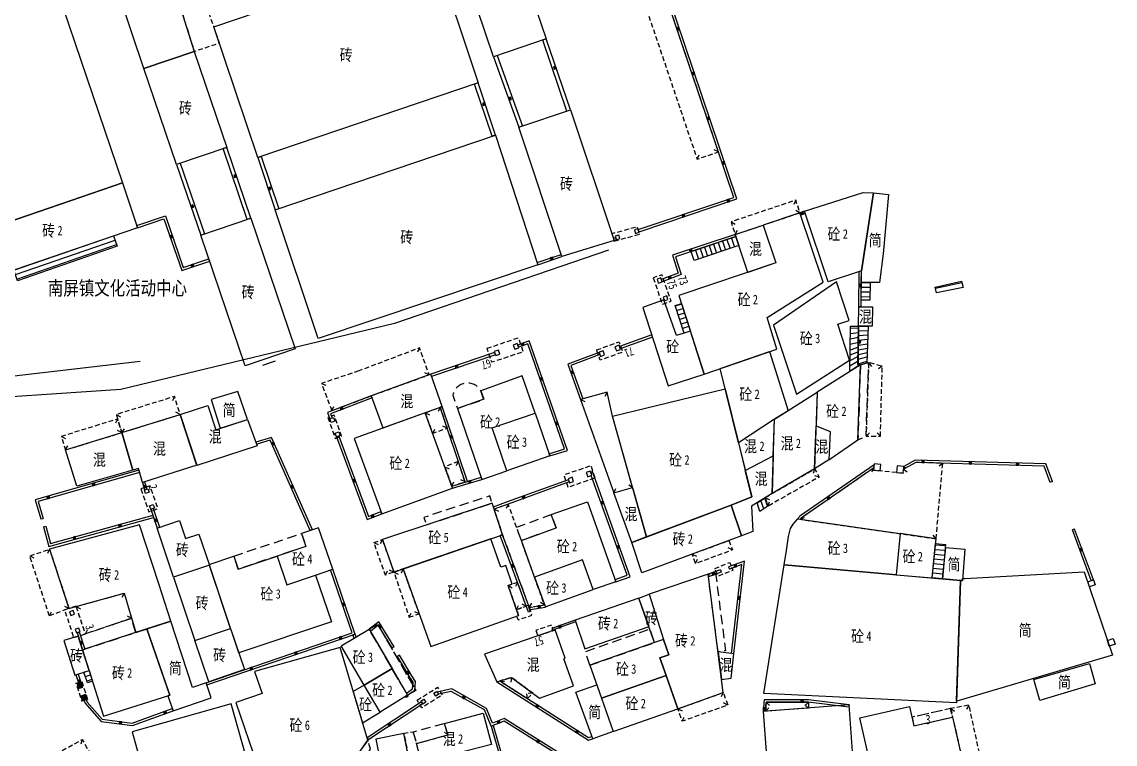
# Model space of a CAD drawing. Extents: x 395778 to 396698, y 996972 to 998012.
# Drawn here: x 396416.3 to 396532, y 997691.5 to 997768.1 of the extents above; entities that cross this region are included whole.
import ezdxf
from ezdxf.enums import TextEntityAlignment as Align

# ---------------------------------------------------------------- set-up
doc = ezdxf.new("R2010")
doc.units = 0
doc.header["$LTSCALE"] = 0.5
for name, pattern in [('X32', [1.5, 1, -0.5]), ('X39', [3, 2.5, -0.5]), ('X5', [3, 2, -1])]:
    doc.linetypes.add(name, pattern=pattern)
doc.layers.get('0').update_dxf_attribs({"linetype": 'CONTINUOUS'})
doc.layers.add('ASSIST', color=7, linetype='CONTINUOUS', plot=False)
doc.layers.add('JMD', color=6, linetype='CONTINUOUS')
doc.layers.add('门牌号', color=2, linetype='CONTINUOUS')
doc.styles.add('宋体', font='')
doc.styles.add('正等线体', font='simhei.ttf')
doc.styles.add('细等线体', font='', dxfattribs={"width": 0.8})
doc.styles.get('宋体').set_extended_font_data('SimSun')
doc.styles.get('细等线体').set_extended_font_data('SimSun')

# ---------------------------------------------------------------- blocks, each defined once
blk = doc.blocks.new('*U0')
at = {"linetype": 'Continuous'}
for points in [[(0, 0), (0.5, 0.5), (-0.5, 0.5)], [(0, 0), (-0.5, 0.5), (-0.5, -0.5)], [(0, 0), (-0.5, -0.5), (0.5, -0.5)], [(0, 0), (0.5, -0.5), (0.5, 0.5)]]:
    blk.add_solid(points, dxfattribs=at)
blk = doc.blocks.new('gc002')
blk.add_lwpolyline([(-0.5, -0.5), (0.5, -0.5), (0.5, 0.5), (-0.5, 0.5), (-0.5, -0.5)])
at = {"linetype": 'Continuous'}
blk.add_blockref('*U0', (0, 0), dxfattribs=at)

msp = doc.modelspace()

# ---------------------------------------------------------------- linework, layer by layer
at = {"layer": 'ASSIST', "linetype": 'Continuous', "flags": 128}
for points in [[(396415.83, 997740.63), (396415.44, 997741.76), (396425.99, 997745.38), (396426.36, 997744.31)], [(396487.15, 997743.73), (396491.89, 997745.31), (396492.21, 997744.36), (396487.47, 997742.78)], [(396505.14, 997738.59), (396505.16, 997740.46), (396506.09, 997740.45), (396506.07, 997738.58)], [(396515.78, 997740.58), (396515.95, 997739.93), (396513.13, 997739.35), (396512.99, 997739.97)], [(396486.12, 997738.23), (396487.06, 997735.31), (396486.4, 997735.09), (396485.45, 997738.02)], [(396504.87, 997735.83), (396504.84, 997731.61), (396503.94, 997731.03), (396504.01, 997735.83)], [(396504.84, 997731.61), (396504.87, 997735.83), (396505.89, 997735.82), (396505.73, 997731.92)], [(396495.27, 997716.75), (396494.41, 997716.19), (396494.12, 997717.11), (396494.97, 997717.63)], [(396514.08, 997712.7), (396513.75, 997709.06), (396512.68, 997709.15), (396513.03, 997712.8)], [(396423.23, 997698.03), (396422.86, 997699.17), (396423.4, 997699.35), (396423.76, 997698.22)]]:
    msp.add_lwpolyline(points, close=True, dxfattribs=at)
for points in [[(396478.38, 997743.89), (396455.72, 997736.11), (396426.77, 997729.12), (396407.85, 997727.83)], [(396414.85, 997730.51), (396428.8, 997732.12)], [(396441.8, 997731.7), (396443.14, 997732.14)]]:
    msp.add_lwpolyline(points, dxfattribs=at)
at = {"layer": 'JMD', "linetype": 'Continuous'}
for p, q in [((396471.81, 997766.27), (396471.43, 997766.14)), ((396466.44, 997756.07), (396466.06, 997755.94)), ((396468.9, 997756.91), (396469.28, 997757.04)), ((396437.98, 997754.77), (396437.6, 997754.64)), ((396441.25, 997753.68), (396441.63, 997753.81)), ((396487.78, 997753.52), (396488, 997753.97)), ((396490.04, 997754.29), (396489.59, 997754.51)), ((396498.22, 997749.17), (396498, 997748.72)), ((396498.67, 997747.84), (396498.22, 997748.07)), ((396498.67, 997747.84), (396498.75, 997747.61)), ((396440.53, 997747.27), (396440.15, 997747.14)), ((396491.37, 997746.87), (396491.82, 997746.65)), ((396428.53, 997746.25), (396428.45, 997746.49)), ((396435.23, 997745.47), (396435.61, 997745.61)), ((396481.63, 997745.82), (396481.55, 997746.06)), ((396491.81, 997745.54), (396492.04, 997745.99)), ((396491.81, 997745.54), (396491.89, 997745.31)), ((396415.44, 997741.76), (396425.99, 997745.38)), ((396415.6, 997741.29), (396426.15, 997744.94)), ((396415.76, 997740.82), (396426.3, 997744.49)), ((396479.23, 997744.97), (396479.15, 997745.21)), ((396489.05, 997744.36), (396489.36, 997743.41)), ((396489.52, 997744.52), (396489.84, 997743.57)), ((396490, 997744.68), (396490.31, 997743.73)), ((396490.47, 997744.83), (396490.79, 997743.88)), ((396490.94, 997744.99), (396491.26, 997744.04)), ((396491.42, 997745.15), (396491.74, 997744.2)), ((396491.89, 997745.31), (396492.21, 997744.36)), ((396473.44, 997743.2), (396473.36, 997743.43)), ((396487.62, 997743.89), (396487.94, 997742.94)), ((396488.1, 997744.05), (396488.41, 997743.1)), ((396488.57, 997744.2), (396488.89, 997743.25)), ((396436.17, 997742.72), (396436.09, 997742.96)), ((396483.97, 997740.78), (396484.06, 997740.54)), ((396505.16, 997740.46), (396506.09, 997740.45)), ((396505.16, 997739.96), (396506.09, 997739.95)), ((396515.82, 997740.41), (396513.02, 997739.82)), ((396515.95, 997739.93), (396513.13, 997739.35)), ((396505.15, 997739.46), (396506.08, 997739.45)), ((396505.15, 997738.96), (396506.08, 997738.95)), ((396486.14, 997738.16), (396485.47, 997737.94)), ((396486.29, 997737.68), (396485.63, 997737.47)), ((396505.14, 997737.88), (396504.89, 997737.89)), ((396486.45, 997737.21), (396485.78, 997736.99)), ((396486.6, 997736.73), (396485.94, 997736.52)), ((396486.76, 997736.26), (396486.09, 997736.04)), ((396486.91, 997735.78), (396486.24, 997735.57)), ((396487.06, 997735.31), (396486.4, 997735.09)), ((396504.86, 997735.11), (396504, 997735.01)), ((396504.87, 997735.61), (396504.01, 997735.57)), ((396504.86, 997735.33), (396505.87, 997735.36)), ((396505.12, 997735.83), (396504.87, 997735.83)), ((396504.87, 997735.83), (396505.89, 997735.82)), ((396504.85, 997734.11), (396503.98, 997733.87)), ((396504.86, 997734.61), (396503.99, 997734.44)), ((396504.85, 997733.83), (396505.81, 997733.97)), ((396504.86, 997734.83), (396505.85, 997734.9)), ((396504.86, 997734.33), (396505.83, 997734.44)), ((396458.38, 997733.52), (396458.18, 997733.07)), ((396466.34, 997733.04), (396466.42, 997732.8)), ((396468.78, 997733.83), (396468.87, 997733.59)), ((396477.39, 997733.05), (396477.48, 997732.81)), ((396479.55, 997733.66), (396479.64, 997733.43)), ((396504.85, 997733.11), (396503.96, 997732.74)), ((396504.85, 997733.61), (396503.97, 997733.3)), ((396504.85, 997733.33), (396505.79, 997733.51)), ((396504.85, 997732.83), (396505.77, 997733.05)), ((396504.84, 997732.61), (396503.95, 997732.17)), ((396504.84, 997732.11), (396503.95, 997731.6)), ((396505.06, 997731.74), (396504.81, 997731.75)), ((396504.84, 997732.33), (396505.75, 997732.59)), ((396504.84, 997731.83), (396505.73, 997732.13)), ((396505.94, 997731.97), (396506.24, 997731.57)), ((396459.41, 997730.68), (396458.96, 997730.89)), ((396504.84, 997731.61), (396503.94, 997731.03)), ((396507.38, 997731.58), (396506.98, 997731.29)), ((396448, 997729.77), (396448.46, 997729.56)), ((396432.45, 997728.38), (396432.22, 997727.93)), ((396453.27, 997728.45), (396453.36, 997728.22)), ((396475.43, 997728.06), (396475.67, 997728.14)), ((396478.24, 997728.83), (396477.99, 997728.39)), ((396449.11, 997726.87), (396449.31, 997727.33)), ((396460.57, 997727.23), (396460.35, 997726.78)), ((396460.8, 997727.32), (396460.57, 997727.24)), ((396475.43, 997728.06), (396475.88, 997727.85)), ((396426.42, 997725.99), (396426.18, 997725.54)), ((396426.27, 997726.46), (396426.71, 997726.23)), ((396433.04, 997726.47), (396432.6, 997726.7)), ((396459, 997726.66), (396459.45, 997726.45)), ((396426.86, 997724.55), (396426.42, 997724.79)), ((396426.86, 997724.55), (396427.16, 997724.96)), ((396459.8, 997724.46), (396460.01, 997724.91)), ((396461.31, 997725.01), (396460.86, 997725.23)), ((396420.47, 997724.15), (396420.91, 997723.91)), ((396449.61, 997724.11), (396449.84, 997724.19)), ((396505.67, 997724.18), (396506.04, 997724.53)), ((396507.18, 997724.17), (396506.84, 997724.53)), ((396420.91, 997722.71), (396421.14, 997723.16)), ((396462.49, 997721.48), (396462.27, 997721.03)), ((396472.2, 997722.08), (396472.12, 997722.32)), ((396513.78, 997721.31), (396513.41, 997720.98)), ((396428.67, 997720.57), (396428.74, 997720.32)), ((396461.07, 997720.94), (396461.52, 997720.73)), ((396476.51, 997720.37), (396476.59, 997720.14)), ((396500.21, 997720.71), (396500.08, 997720.22)), ((396506.48, 997720.81), (396506.23, 997720.38)), ((396509.62, 997720.68), (396510.03, 997720.39)), ((396509.65, 997720.96), (396509.77, 997720.74)), ((396429.04, 997719.26), (396429.28, 997719.33)), ((396461.81, 997718.89), (396462.03, 997719.34)), ((396461.89, 997718.66), (396461.82, 997718.9)), ((396463.21, 997719.32), (396462.76, 997719.55)), ((396474.15, 997719.56), (396474.24, 997719.33)), ((396480.95, 997718.72), (396480.56, 997718.98)), ((396500.71, 997719.84), (396500.23, 997719.97)), ((396525.41, 997719.37), (396525.17, 997719.28)), ((396478.95, 997718.18), (396479.18, 997718.62)), ((396466.2, 997716.67), (396466.28, 997716.44)), ((396467.77, 997716.98), (396467.56, 997716.52)), ((396494.41, 997716.19), (396494.12, 997717.11)), ((396494.83, 997716.47), (396494.54, 997717.37)), ((396495.25, 997716.74), (396494.96, 997717.63)), ((396494.96, 997717.63), (396495.43, 997717.45)), ((396495.25, 997716.74), (396495.43, 997717.21)), ((396418.3, 997715.4), (396418.54, 997715.47)), ((396429.94, 997716.43), (396430.17, 997716.51)), ((396430.23, 997715.55), (396430.17, 997715.79)), ((396454.39, 997715.94), (396454.3, 997716.18)), ((396466.28, 997716.44), (396466.73, 997716.22)), ((396498.69, 997715.37), (396499.16, 997715.55)), ((396418.57, 997714.57), (396418.81, 997714.64)), ((396430.6, 997714.44), (396430.84, 997714.52)), ((396447.02, 997714.28), (396446.8, 997714.18)), ((396527.75, 997714.33), (396527.52, 997714.24)), ((396454.45, 997713.22), (396454.23, 997712.77)), ((396467.17, 997713.73), (396466.94, 997713.64)), ((396469.17, 997713.12), (396468.99, 997713.59)), ((396513.08, 997713.31), (396512.76, 997713.7)), ((396419.22, 997712.19), (396418.99, 997711.74)), ((396453.55, 997712.91), (396454.01, 997712.69)), ((396491.52, 997712.12), (396491.06, 997712.33)), ((396514.02, 997712.05), (396512.97, 997712.14)), ((396514.07, 997712.54), (396513.01, 997712.64)), ((396417.11, 997711.5), (396417.56, 997711.27)), ((396487.25, 997711.68), (396487.7, 997711.47)), ((396487.62, 997710.68), (396487.83, 997711.13)), ((396513.93, 997711.05), (396512.87, 997711.14)), ((396513.98, 997711.55), (396512.92, 997711.64)), ((396454.77, 997709.46), (396454.99, 997709.91)), ((396455.67, 997709.78), (396455.21, 997709.99)), ((396455.67, 997709.78), (396456.11, 997709.56)), ((396456.66, 997710.12), (396456.45, 997709.67)), ((396490.24, 997710.01), (396490.32, 997709.77)), ((396491.11, 997710.32), (396491.2, 997710.08)), ((396513.8, 997709.56), (396512.73, 997709.65)), ((396513.84, 997710.05), (396512.78, 997710.15)), ((396513.89, 997710.55), (396512.82, 997710.65)), ((396468.76, 997708.69), (396468.55, 997708.24)), ((396479.18, 997708.74), (396479.1, 997708.98)), ((396488.94, 997709.55), (396489.02, 997709.31)), ((396513.75, 997709.06), (396512.68, 997709.15)), ((396529.74, 997708.96), (396529.5, 997708.87)), ((396427.12, 997707.53), (396426.88, 997707.09)), ((396467.76, 997708.34), (396468.21, 997708.12)), ((396468.66, 997705.8), (396468.87, 997706.25)), ((396469.69, 997706.17), (396469.24, 997706.38)), ((396470, 997706.04), (396470.26, 997706.47)), ((396471.62, 997706.29), (396471.19, 997706.55)), ((396419.2, 997705.13), (396419.42, 997705.58)), ((396421.27, 997705.93), (396420.82, 997706.14)), ((396422.04, 997706.14), (396422.48, 997705.9)), ((396427.9, 997704.88), (396427.45, 997705.11)), ((396457.29, 997704.99), (396457.51, 997705.44)), ((396458.35, 997705.37), (396457.9, 997705.58)), ((396470.16, 997705.61), (396469.93, 997705.53)), ((396470.09, 997705.8), (396470.05, 997706.05)), ((396474.85, 997704.68), (396474.91, 997704.49)), ((396422.13, 997703.36), (396422.36, 997703.44)), ((396423.01, 997703.22), (396423.23, 997703.67)), ((396451.57, 997703.2), (396451.34, 997703.12)), ((396453.07, 997703.72), (396453.22, 997703.52)), ((396472.48, 997703.56), (396472.67, 997703.63)), ((396422.71, 997701.55), (396422.95, 997701.62)), ((396455.71, 997701.87), (396455.49, 997701.74)), ((396456.26, 997700.97), (396456.04, 997700.84)), ((396491.67, 997701.12), (396491.43, 997701.15)), ((396422.86, 997699.17), (396423.4, 997699.35)), ((396421.99, 997698.89), (396422.23, 997698.97)), ((396423.02, 997698.7), (396423.55, 997698.88)), ((396423.17, 997698.22), (396423.7, 997698.42)), ((396435.87, 997697.82), (396435.79, 997698.06)), ((396466.89, 997698.24), (396467.38, 997698.17)), ((396468.12, 997698.61), (396468.04, 997698.11)), ((396422.38, 997697.71), (396422.62, 997697.79)), ((396470.39, 997696.94), (396469.89, 997696.9)), ((396490.55, 997697.01), (396490.34, 997696.56)), ((396422.86, 997696.23), (396423.1, 997696.3)), ((396457.13, 997696.73), (396456.92, 997696.6)), ((396457.2, 997696.62), (396456.99, 997696.49)), ((396458.59, 997696.02), (396458.73, 997695.81)), ((396469.82, 997696.37), (396469.76, 997696.87)), ((396491.02, 997695.69), (396490.57, 997695.91)), ((396495.09, 997695.99), (396495.43, 997695.63)), ((396499.56, 997695.99), (396499.2, 997695.64)), ((396432.29, 997695.07), (396432.21, 997695.31)), ((396485.73, 997695.29), (396486.18, 997695.08)), ((396495.01, 997695.04), (396495.36, 997695.39)), ((396499.56, 997695.37), (396499.19, 997695.71)), ((396503.86, 997695.7), (396503.83, 997695.45)), ((396514.63, 997695.32), (396515.04, 997695.05)), ((396516.56, 997695.69), (396516.29, 997695.27)), ((396465.96, 997693.46), (396466.2, 997693.53)), ((396486.2, 997693.97), (396486.41, 997694.42)), ((396422.68, 997692.04), (396422.54, 997691.56)), ((396452.83, 997692.23), (396452.97, 997692.02))]:
    msp.add_line(p, q, dxfattribs=at)
at = {"layer": 'JMD', "linetype": 'Continuous', "flags": 128}
for points in [[(396481.55, 997746.06), (396491.67, 997749.46), (396472.54, 997806.17)], [(396474, 997758.61), (396471.43, 997766.14)], [(396466.06, 997755.94), (396464.21, 997761.48)], [(396440.15, 997747.14), (396437.6, 997754.64)], [(396441.63, 997753.81), (396443.48, 997748.27)], [(396433.04, 997753.09), (396435.61, 997745.6)], [(396428.45, 997746.49), (396431.49, 997747.53), (396433.37, 997742.03), (396436.09, 997742.96)], [(396491.89, 997745.31), (396485.49, 997743.18), (396486.1, 997741.3), (396484.06, 997740.54)], [(396470.83, 997742.58), (396473.37, 997743.43)], [(396504.89, 997737.89), (396504.92, 997741.61)], [(396504.81, 997731.75), (396504.87, 997735.83)], [(396472.12, 997722.32), (396473.72, 997722.82), (396469.85, 997733.95), (396468.87, 997733.59)], [(396483.06, 997734.67), (396479.64, 997733.43)], [(396466.42, 997732.8), (396459.65, 997730.5)], [(396477.48, 997732.81), (396474.41, 997731.66), (396475.67, 997728.14)], [(396453.36, 997728.22), (396448.96, 997726.55), (396449.13, 997726.12)], [(396463.21, 997719.32), (396460.57, 997727.24)], [(396446.8, 997714.17), (396442.58, 997723.75), (396441.15, 997723.31)], [(396449.84, 997724.19), (396452.99, 997715.67), (396454.3, 997716.18)], [(396525.17, 997719.28), (396524.52, 997721), (396510.92, 997721.39), (396509.77, 997720.74)], [(396428.74, 997720.32), (396418, 997717.26), (396418.54, 997715.47)], [(396429.28, 997719.33), (396429.52, 997718.58)], [(396461.81, 997718.89), (396463.45, 997719.39), (396464.9, 997719.83)], [(396474.24, 997719.33), (396467.77, 997716.98), (396466.28, 997716.44)], [(396479.1, 997708.98), (396480.38, 997709.44), (396476.57, 997720.02)], [(396418.81, 997714.64), (396419.31, 997712.81), (396430.17, 997715.79)], [(396430.17, 997716.51), (396430.84, 997714.52)], [(396469.93, 997705.53), (396466.94, 997713.65)], [(396435.79, 997698.06), (396451.25, 997703.35), (396448.97, 997710)], [(396490.32, 997709.77), (396488.97, 997709.29)], [(396492.51, 997710.57), (396491.2, 997710.08)], [(396491.43, 997701.15), (396492.51, 997710.57)], [(396470, 997706.04), (396471.62, 997706.29)], [(396455.49, 997701.74), (396454.02, 997704.14), (396453.2, 997703.5)], [(396422.36, 997703.44), (396422.95, 997701.62)], [(396451.46, 997702.77), (396451.34, 997703.12)], [(396422.23, 997698.97), (396422.62, 997697.79)], [(396466.89, 997698.24), (396476.29, 997692.24), (396476.63, 997692.35)], [(396483, 997686.97), (396477, 997685.79), (396476.59, 997688.2), (396467.33, 997693.97), (396465.96, 997693.46), (396465.27, 997695.17), (396461.75, 997697.13), (396460.39, 997696.84)], [(396423.1, 997696.3), (396423.2, 997696), (396424.79, 997694.19), (396427.95, 997693.78), (396432.21, 997695.31)], [(396458.73, 997695.81), (396452.91, 997691.98)], [(396456.99, 997696.49), (396456.92, 997696.6)], [(396503.83, 997695.45), (396499.54, 997695.99), (396495.09, 997695.99), (396495.01, 997695.04)], [(396466.2, 997693.53), (396473.59, 997667.85)]]:
    msp.add_lwpolyline(points, dxfattribs=at)
at = {"layer": 'JMD', "color": 7, "linetype": 'Continuous', "flags": 128}
for points in [[(396481.63, 997745.82), (396491.99, 997749.31), (396472.77, 997806.25)], [(396474.38, 997758.73), (396471.81, 997766.27)], [(396466.44, 997756.07), (396464.59, 997761.6)], [(396440.53, 997747.27), (396437.98, 997754.77)], [(396441.25, 997753.68), (396443.1, 997748.15)], [(396432.66, 997752.96), (396435.23, 997745.47)], [(396428.53, 997746.25), (396431.33, 997747.21), (396433.21, 997741.72), (396436.17, 997742.72)], [(396491.81, 997745.54), (396485.18, 997743.34), (396485.78, 997741.45), (396483.97, 997740.78)], [(396470.9, 997742.34), (396473.44, 997743.2)], [(396505.14, 997737.88), (396505.17, 997741.69)], [(396472.2, 997722.08), (396474.04, 997722.66), (396470, 997734.27), (396468.78, 997733.83)], [(396482.98, 997734.91), (396479.55, 997733.66)], [(396466.34, 997733.04), (396459.57, 997730.73)], [(396477.39, 997733.05), (396474.1, 997731.81), (396475.43, 997728.06)], [(396453.27, 997728.45), (396448.64, 997726.69), (396448.9, 997726.01)], [(396463.45, 997719.39), (396460.8, 997727.32)], [(396447.04, 997714.25), (396442.72, 997724.05), (396441.06, 997723.54)], [(396449.61, 997724.11), (396452.84, 997715.35), (396454.39, 997715.94)], [(396525.41, 997719.37), (396524.69, 997721.24), (396510.85, 997721.64), (396509.65, 997720.96)], [(396428.67, 997720.57), (396417.69, 997717.43), (396418.3, 997715.4)], [(396479.18, 997708.74), (396480.7, 997709.28), (396476.69, 997720.44), (396476.51, 997720.37)], [(396429.04, 997719.26), (396429.28, 997718.5)], [(396461.89, 997718.66), (396463.53, 997719.15), (396464.98, 997719.59)], [(396474.15, 997719.56), (396467.68, 997717.21), (396466.2, 997716.67)], [(396418.57, 997714.57), (396419.13, 997712.5), (396430.23, 997715.55)], [(396429.94, 997716.43), (396430.6, 997714.44)], [(396470.16, 997705.61), (396467.17, 997713.73)], [(396492.81, 997710.94), (396491.11, 997710.32)], [(396491.67, 997701.12), (396492.81, 997710.94)], [(396435.87, 997697.82), (396451.57, 997703.2), (396451.51, 997703.38), (396449.21, 997710.08)], [(396490.24, 997710.01), (396488.94, 997709.55)], [(396470.09, 997705.8), (396471.71, 997706.05)], [(396455.71, 997701.87), (396454.09, 997704.51), (396453.07, 997703.72)], [(396422.13, 997703.36), (396422.71, 997701.55)], [(396451.68, 997702.9), (396451.57, 997703.2)], [(396421.99, 997698.89), (396422.38, 997697.71)], [(396466.57, 997698.15), (396476.26, 997691.96), (396476.72, 997692.12)], [(396482.95, 997687.21), (396477.2, 997686.08), (396476.82, 997688.35), (396467.36, 997694.25), (396466.1, 997693.78), (396465.47, 997695.34), (396461.79, 997697.4), (396460.24, 997697.07)], [(396422.86, 997696.23), (396422.98, 997695.88), (396424.67, 997693.96), (396427.98, 997693.52), (396432.29, 997695.07)], [(396458.59, 997696.02), (396452.83, 997692.23)], [(396457.2, 997696.62), (396457.13, 997696.73)], [(396503.86, 997695.7), (396499.56, 997696.24), (396494.86, 997696.24), (396494.76, 997695.02)], [(396465.96, 997693.46), (396473.35, 997667.78)]]:
    msp.add_lwpolyline(points, dxfattribs=at)
at = {"layer": 'JMD', "linetype": 'Continuous', "flags": 128}
for points in [[(396411.3, 997745.66), (396400.6, 997777.26), (396416.25, 997782.56), (396426.92, 997751), (396426.03, 997750.7)], [(396429.69, 997780.32), (396434.53, 997764.94), (396429.21, 997763.14), (396424.07, 997778.38)], [(396466.23, 997764.36), (396462.79, 997774.54), (396468.34, 997776.43), (396471.81, 997766.27)], [(396464.59, 997761.6), (396441.25, 997753.68), (396436.62, 997767.55), (396459.96, 997775.47)], [(396429.21, 997763.14), (396434.53, 997764.94), (396437.98, 997754.77), (396432.66, 997752.96)], [(396470.9, 997742.34), (396447.65, 997734.52), (396443.1, 997748.15), (396466.44, 997756.07)], [(396426.92, 997751), (396428.53, 997746.25), (396412.93, 997740.91), (396411.3, 997745.66)], [(396506.45, 997749.95), (396508.03, 997749.79), (396507.46, 997743.48), (396507.1, 997740.44), (396505.16, 997740.46), (396505.17, 997741.69), (396505.5, 997743.78), (396505.95, 997746.74), (396506.45, 997749.95)], [(396435.23, 997745.47), (396440.53, 997747.27), (396445.22, 997733.43), (396439.93, 997731.63)], [(396481.26, 997745.66), (396481.64, 997745.79), (396481.51, 997746.17), (396481.13, 997746.04)], [(396493.16, 997741.53), (396491.81, 997745.54), (396494.76, 997746.53), (396496.11, 997742.52)], [(396479.23, 997744.97), (396479.61, 997745.1), (396479.48, 997745.48), (396479.1, 997745.35)], [(396466.46, 997732.71), (396466.89, 997732.86), (396466.73, 997733.3), (396466.3, 997733.14)], [(396505.06, 997731.74), (396500.49, 997728.84), (396500.37, 997725.28), (396501.85, 997724.68), (396501.74, 997721.68), (396504.81, 997723.77)], [(396460.8, 997727.32), (396459.57, 997730.73), (396453.27, 997728.45), (396454.51, 997725.04)], [(396437.29, 997725.02), (396440.16, 997725.95), (396439.16, 997728.9), (396436.31, 997728.05)], [(396475.43, 997728.06), (396478.95, 997718.18), (396480.95, 997718.72), (396478.81, 997726.29), (396478.24, 997728.83), (396475.43, 997728.06)], [(396491.4, 997716.86), (396482.42, 997713.5), (396478.81, 997726.29), (396490.75, 997729.2), (396493.56, 997717.75), (396491.4, 997716.86)], [(396500.49, 997728.84), (396500.21, 997720.71), (396495.71, 997718.09), (396495.98, 997725.96)], [(396433.04, 997726.47), (396435.98, 997727.42), (396436.81, 997724.86), (396440.16, 997725.95), (396441.21, 997723.14), (396434.79, 997721.06)], [(396434.79, 997721.09), (396429.04, 997719.26), (396428.62, 997720.74), (396428.04, 997720.58), (396426.86, 997724.55), (396433.04, 997726.47)], [(396449.03, 997725.62), (396448.89, 997726.01), (396449.27, 997726.15), (396449.42, 997725.76)], [(396459, 997726.66), (396451.48, 997723.94), (396454.39, 997715.94), (396461.89, 997718.66)], [(396492.88, 997720.55), (396495.84, 997722.08), (396495.98, 997725.96), (396492.16, 997723.47)], [(396500.37, 997725.28), (396501.85, 997724.68), (396501.74, 997721.68), (396500.21, 997720.71)], [(396420.91, 997722.71), (396426.86, 997724.55), (396428.04, 997720.58), (396422.09, 997718.89)], [(396492.88, 997720.55), (396495.84, 997722.08), (396495.71, 997718.09), (396493.53, 997716.75), (396493.68, 997714.07), (396492.46, 997713.61), (396491.4, 997716.86), (396493.56, 997717.75)], [(396507.22, 997721.19), (396506.52, 997721.25), (396506.46, 997720.56), (396507.16, 997720.49)], [(396509.65, 997720.96), (396508.95, 997721.03), (396508.89, 997720.33), (396509.59, 997720.26)], [(396429.37, 997718.11), (396429.25, 997718.49), (396429.63, 997718.61), (396429.75, 997718.23)], [(396478.95, 997718.18), (396480.95, 997718.72), (396482.42, 997713.5), (396480.85, 997712.91)], [(396429.94, 997716.43), (396429.81, 997716.81), (396430.19, 997716.94), (396430.31, 997716.56)], [(396454.45, 997713.22), (396455.67, 997709.78), (396467.17, 997713.73), (396466.06, 997717.07)], [(396469.17, 997713.12), (396472.85, 997714.45), (396472.34, 997715.86), (396476.16, 997717.23), (396479.18, 997708.74), (396476.76, 997707.94), (396475.64, 997711.07), (396470.56, 997709.25)], [(396480.85, 997712.91), (396491.4, 997716.86), (396492.46, 997713.61), (396481.91, 997709.71)], [(396428.72, 997714.79), (396419.22, 997712.19), (396421.27, 997705.93), (396427.12, 997707.53), (396428.34, 997703.38), (396432.05, 997704.59), (396430.77, 997708.53)], [(396430.6, 997714.44), (396432.97, 997715.23), (396433.61, 997713.34), (396435.03, 997713.81), (396436.14, 997710.5), (396432.35, 997709.23)], [(396446.36, 997712.5), (396443.33, 997711.48), (396444.35, 997708.44), (396447.37, 997709.45), (396449.21, 997710.08), (396447.7, 997714.47), (396445.9, 997713.87)], [(396509.27, 997713.85), (396508.87, 997709.5), (396497.01, 997710.56), (396497.25, 997712.05), (396497.45, 997713.53), (396497.67, 997714.38), (396497.94, 997714.86), (396498.43, 997715.4)], [(396456.66, 997710.12), (396459.59, 997701.9), (396468.88, 997705.19), (396467.76, 997708.34), (396468.21, 997708.5), (396467.51, 997710.48), (396467.01, 997710.3), (396465.94, 997713.29), (396465.94, 997713.31)], [(396508.87, 997709.5), (396512.68, 997709.15), (396513.08, 997713.31), (396509.27, 997713.85)], [(396439.25, 997701.23), (396436.11, 997710.59), (396438.73, 997711.47), (396439.19, 997710.09), (396443.33, 997711.48), (396444.35, 997708.44), (396447.37, 997709.45), (396449.07, 997704.52), (396439.25, 997701.23)], [(396471.69, 997706.11), (396476.76, 997707.94), (396475.64, 997711.07), (396470.56, 997709.25), (396471.71, 997706.05)], [(396432.35, 997709.23), (396434.59, 997702.54), (396438.38, 997703.81), (396436.14, 997710.5), (396432.35, 997709.23)], [(396497.01, 997710.56), (396515.66, 997708.89), (396515.23, 997695.93), (396494.84, 997696.9)], [(396528.77, 997709.81), (396531.75, 997700.97), (396515.54, 997696.19), (396515.24, 997696.12), (396515.66, 997708.89), (396515.87, 997708.9), (396515.88, 997709.08), (396516.13, 997709.08)], [(396421.47, 997705.19), (396421.85, 997705.31), (396421.72, 997705.69), (396421.34, 997705.57)], [(396422.06, 997703.34), (396422.44, 997703.46), (396422.32, 997703.84), (396421.93, 997703.72)], [(396431.82, 997697.14), (396431.95, 997696.75), (396431.74, 997696.68), (396432.29, 997695.07), (396436.33, 997696.47), (396435.79, 997698.05), (396434.35, 997697.55), (396432.05, 997704.59), (396429.52, 997703.76)], [(396422.71, 997701.55), (396424.93, 997694.51), (396431.95, 997696.75), (396429.52, 997703.76)], [(396434.59, 997702.54), (396438.38, 997703.81), (396439.84, 997699.45), (396436.06, 997698.15)], [(396452.52, 997697.81), (396450.08, 997701.96), (396453.07, 997703.72), (396455.49, 997699.56)], [(396449.78, 997687.24), (396449.67, 997687.64), (396449.95, 997687.74), (396452.9, 997691.98), (396450, 997701.78), (396440.92, 997699.25), (396441.72, 997696.92), (396438.94, 997695.96), (396442.62, 997685.22)], [(396476.41, 997699.91), (396477.64, 997696.43), (396484.49, 997698.83), (396483.84, 997700.68), (396484.79, 997701.01), (396484.22, 997702.64), (396483.27, 997702.31)], [(396490.37, 997698.4), (396491.38, 997698.53), (396491.67, 997701.12), (396491.43, 997701.15), (396489.99, 997701.34)], [(396452.52, 997697.81), (396455.49, 997699.56), (396457.13, 997696.73), (396454.21, 997694.95)], [(396524.08, 997696.16), (396523.44, 997698.39), (396529.31, 997700.08), (396529.93, 997697.93)], [(396477.64, 997696.43), (396478.89, 997692.9), (396485.73, 997695.29), (396484.49, 997698.83)], [(396451.37, 997697.13), (396452.36, 997693.82), (396454.21, 997694.95), (396452.52, 997697.81)], [(396459.9, 997696.94), (396460.2, 997697.13), (396460.4, 997696.83), (396460.1, 997696.64)], [(396474.95, 997697.04), (396477.15, 997697.82), (396478.89, 997692.9), (396476.72, 997692.12)], [(396441.48, 997685.06), (396438.44, 997695.81), (396427.95, 997692.84), (396429.24, 997688.28), (396430.42, 997688.62), (396432.19, 997682.38)], [(396495.09, 997695.99), (396499.56, 997695.99), (396499.56, 997695.37), (396495.01, 997695.04)], [(396458.08, 997691.61), (396461.38, 997692.55), (396461.04, 997693.73), (396465.13, 997694.82), (396465.99, 997691.52), (396458.61, 997689.59)], [(396494.76, 997695.02), (396495.83, 997680.72), (396504.89, 997681.37), (396503.86, 997695.7), (396494.76, 997695.02)], [(396505, 997694.34), (396510.27, 997695.54), (396510.73, 997693.49), (396514.83, 997694.42), (396516.9, 997685.27), (396507.54, 997683.15)], [(396454.39, 997688.87), (396457.36, 997689.45), (396456.73, 997692.66), (396453.76, 997692.08)]]:
    msp.add_lwpolyline(points, close=True, dxfattribs=at)
at = {"layer": 'JMD', "linetype": 'X32', "flags": 128}
for points in [[(396431.78, 997781), (396429.7, 997780.29), (396434.53, 997764.94), (396437.2, 997765.83), (396436.62, 997767.55), (396433.03, 997777.33)], [(396482.33, 997777.14), (396480.07, 997776.37), (396487.78, 997753.52), (396490.04, 997754.29)], [(396491.81, 997745.54), (396498.67, 997747.84), (396498.22, 997749.17), (396491.37, 997746.87)], [(396451.95, 997731.08), (396448, 997729.77), (396449.11, 997726.87), (396453.27, 997728.45), (396459.41, 997730.68), (396458.38, 997733.52)], [(396426.86, 997724.55), (396433.04, 997726.47), (396432.45, 997728.38), (396426.27, 997726.46), (396426.86, 997724.55)], [(396459, 997726.66), (396460.57, 997727.23), (396461.31, 997725.01), (396459.8, 997724.46)], [(396420.91, 997722.71), (396426.86, 997724.55), (396426.42, 997725.99), (396420.47, 997724.15)], [(396448.67, 997726.15), (396449.46, 997723.94), (396450.14, 997724.18), (396449.35, 997726.39)], [(396461.81, 997718.89), (396463.21, 997719.32), (396462.49, 997721.48), (396461.07, 997720.94)], [(396513.08, 997713.31), (396513.78, 997721.31), (396510.92, 997721.39), (396509.77, 997720.74), (396509.62, 997720.68), (396509.59, 997720.26), (396508.89, 997720.33), (396507.16, 997720.49), (396506.46, 997720.56), (396506.48, 997720.81), (396498.81, 997715.5), (396498.76, 997715.45), (396498.69, 997715.37)], [(396494.96, 997717.63), (396495.71, 997718.09), (396500.21, 997720.71), (396500.71, 997719.84), (396495.25, 997716.74)], [(396428.88, 997718.59), (396429.73, 997716.17), (396430.7, 997716.51), (396429.85, 997718.93)], [(396469.17, 997713.12), (396467.77, 997716.98), (396466.28, 997716.44), (396467.17, 997713.73), (396470, 997706.04), (396471.62, 997706.29), (396469.17, 997713.12)], [(396454.45, 997713.22), (396455.67, 997709.78), (396454.77, 997709.46), (396453.55, 997712.91)], [(396491.15, 997713.12), (396491.52, 997712.12), (396487.62, 997710.68), (396487.25, 997711.68), (396491.15, 997713.12)], [(396419.2, 997705.13), (396417.11, 997711.5), (396419.22, 997712.19), (396421.27, 997705.93)], [(396422.04, 997706.14), (396427.12, 997707.53), (396427.9, 997704.88), (396423.01, 997703.22)], [(396422.03, 997706.18), (396420.8, 997705.77), (396421.76, 997702.85), (396423.01, 997703.22)], [(396422.62, 997698.19), (396423.24, 997696.29), (396422.65, 997696.1), (396422.04, 997698)], [(396469.82, 997696.37), (396470.39, 997696.94), (396468.12, 997698.61), (396466.89, 997698.24)], [(396485.73, 997695.29), (396490.55, 997697.01), (396491.02, 997695.69), (396486.2, 997693.97)], [(396514.63, 997695.32), (396516.9, 997685.27), (396518.76, 997685.68), (396516.56, 997695.69)]]:
    msp.add_lwpolyline(points, close=True, dxfattribs=at)
at = {"layer": 'JMD', "color": 7, "linetype": 'Continuous', "flags": 128}
for points, elevation in [([(396466.23, 997764.36), (396468.9, 997756.91)], 4.09), ([(396499.16, 997748.01), (396498.67, 997747.84)], 3.99), ([(396479, 997744.9), (396479.23, 997744.97)], 4.09), ([(396529.74, 997708.96), (396527.75, 997714.33)], -992.23), ([(396474.85, 997704.68), (396472.39, 997703.81), (396472.48, 997703.56)], 4.36), ([(396457.13, 997696.73), (396457.88, 997697.28), (396457.92, 997697.7), (396457.97, 997698.19), (396457.58, 997698.78), (396456.26, 997700.97)], 4.45)]:
    msp.add_lwpolyline(points, dxfattribs=dict(at, elevation=elevation))
at = {"layer": 'JMD', "linetype": 'Continuous', "flags": 128}
for points, elevation in [([(396466.61, 997764.49), (396469.28, 997757.03)], 4.09), ([(396499.24, 997747.77), (396498.75, 997747.61)], 3.99), ([(396478.92, 997745.13), (396479.15, 997745.21)], 4.09), ([(396529.5, 997708.87), (396527.52, 997714.24)], -992.23), ([(396474.91, 997704.49), (396472.65, 997703.69), (396472.67, 997703.63)], 4.36), ([(396457.01, 997696.95), (396457.64, 997697.41), (396457.67, 997697.73), (396457.71, 997698.13), (396457.37, 997698.65), (396456.04, 997700.84)], 4.45)]:
    msp.add_lwpolyline(points, dxfattribs=dict(at, elevation=elevation))
for points, elevation in [([(396468.9, 997756.91), (396474.38, 997758.73), (396479, 997744.9), (396473.44, 997743.2)], 4.09), ([(396499.16, 997748.01), (396505.35, 997749.98), (396506.45, 997749.95), (396505.17, 997741.69), (396501.67, 997740.52)], 3.89), ([(396498.67, 997747.84), (396494.76, 997746.53), (396496.11, 997742.52), (396485.84, 997739.07), (396488.54, 997730.76), (396496.21, 997733.4), (396495.21, 997736.75), (396501.14, 997740.48), (396498.67, 997747.84)], 3.99), ([(396483.53, 997740.79), (396483.67, 997740.4), (396484.06, 997740.54), (396483.92, 997740.93)], -993.67), ([(396495.86, 997735.95), (396498.31, 997728.61), (396503.92, 997732.22), (396502.67, 997736.05), (396503.86, 997736.44), (396502.52, 997740.54)], -989.19), ([(396484.72, 997729.52), (396488.54, 997730.76), (396487.06, 997735.31), (396485.61, 997734.83), (396484.27, 997738.6), (396482.04, 997737.81)], -993.4), ([(396484.17, 997738.9), (396484.31, 997738.52), (396484.69, 997738.66), (396484.56, 997739.04)], -993.4), ([(396506.34, 997737.87), (396506.31, 997735.82), (396504.87, 997735.83), (396504.89, 997737.89)], 4.68), ([(396468.46, 997733.38), (396468.89, 997733.54), (396468.73, 997733.98), (396468.3, 997733.82)], 4.61), ([(396477.54, 997732.63), (396477.98, 997732.79), (396477.82, 997733.23), (396477.39, 997733.07)], 4.17), ([(396479.23, 997733.2), (396479.66, 997733.36), (396479.51, 997733.8), (396479.07, 997733.64)], 4.27), ([(396495.44, 997733.14), (396497.41, 997726.87), (396495.98, 997725.96), (396492.16, 997723.47), (396490.23, 997731.34)], -988.42), ([(396470.63, 997726.61), (396469.26, 997730.56), (396464.88, 997728.99), (396465.19, 997728.08), (396462.4, 997727.12), (396464.98, 997719.59), (396467.63, 997720.5), (396466.07, 997725.04)], 6.88), ([(396467.63, 997720.5), (396466.07, 997725.04), (396470.63, 997726.61), (396472.2, 997722.08)], 6.88), ([(396449.59, 997724.1), (396449.45, 997724.5), (396449.83, 997724.62), (396449.97, 997724.24)], 4.43), ([(396476.2, 997719.88), (396476.63, 997720.04), (396476.47, 997720.47), (396476.04, 997720.32)], 4.59), ([(396474.27, 997719.23), (396474.7, 997719.39), (396474.54, 997719.83), (396474.11, 997719.67)], 5.56), ([(396514.12, 997712.38), (396516.14, 997712.21), (396515.87, 997708.9), (396515.66, 997708.89), (396513.75, 997709.06)], -992.5), ([(396482.69, 997707.44), (396484.22, 997702.64), (396484.79, 997701.01), (396483.84, 997700.68), (396484.49, 997698.83), (396485.73, 997695.29), (396490.55, 997697.01), (396488.94, 997709.55)], 4.46), ([(396529.93, 997708.42), (396529.31, 997708.21), (396529.13, 997708.75), (396529.75, 997708.96)], -992.38), ([(396481.61, 997707.01), (396482.69, 997707.44), (396484.22, 997702.64), (396483.27, 997702.31), (396482.68, 997703.99)], -989.84), ([(396481.61, 997707.01), (396474.85, 997704.68), (396475.89, 997701.65), (396482.69, 997704)], -989.84), ([(396422.24, 997703), (396420.73, 997702.52), (396421.88, 997698.85), (396423.4, 997699.35), (396422.71, 997701.54)], 5.26), ([(396465.26, 997701.09), (396466.57, 997698.15), (396468.12, 997698.61), (396471.08, 997696.43), (396474.7, 997697.74), (396473.67, 997700.6), (396473.82, 997700.66), (396472.74, 997703.65)], 4.42), ([(396531.23, 997702.52), (396531.84, 997702.73), (396532.04, 997702.15), (396531.42, 997701.94)], -992.59), ([(396458.54, 997696.12), (396458.85, 997696.3), (396459.04, 997695.98), (396458.72, 997695.79)], 4.49)]:
    msp.add_lwpolyline(points, close=True, dxfattribs=dict(at, elevation=elevation))
at = {"layer": 'JMD', "linetype": 'X32', "flags": 128}
for points, elevation in [([(396479.01, 997744.84), (396481.66, 997745.56), (396481.44, 997746.34), (396478.76, 997745.61)], -992.7), ([(396483.13, 997740.96), (396484.09, 997738.15), (396485.02, 997738.46), (396484.06, 997741.28)], -992.41), ([(396465.53, 997733.48), (396468.85, 997734.6), (396469.35, 997733.11), (396466.04, 997732)], -992.25), ([(396477.13, 997733.31), (396479.5, 997734.16), (396479.89, 997733.08), (396477.52, 997732.23)], -992.6), ([(396507.18, 997724.17), (396507.38, 997731.58), (396505.94, 997731.97), (396505.67, 997724.18)], -991.23), ([(396476.98, 997719.76), (396476.55, 997721.04), (396473.66, 997720.06), (396474.1, 997718.78)], -992.21), ([(396489.64, 997710.15), (396491.23, 997710.79), (396491.56, 997709.97), (396489.96, 997709.33)], -992.19), ([(396457.29, 997704.99), (396458.35, 997705.37), (396456.66, 997710.12), (396455.67, 997709.78)], -991.68), ([(396468.66, 997705.8), (396469.69, 997706.17), (396468.76, 997708.69), (396468.21, 997708.5), (396467.76, 997708.34)], -991.86), ([(396469.9, 997706.24), (396468.66, 997705.8), (396468.88, 997705.19), (396468.68, 997705.12), (396468.83, 997704.72), (396470.27, 997705.2)], -991.86), ([(396470.7, 997703.6), (396470.9, 997703.02), (396472.57, 997703.6), (396472.37, 997704.17)], -991.44), ([(396458.12, 997696.21), (396460.29, 997697.57), (396460.8, 997696.76), (396458.63, 997695.4)], -991.98), ([(396457.45, 997689.17), (396458.63, 997689.48), (396458.08, 997691.61), (396457.73, 997692.83), (396456.73, 997692.66), (396457.36, 997689.45)], -996.9), ([(396421.02, 997688.41), (396420.52, 997688.24), (396419.77, 997690.45), (396422.68, 997692.04), (396423.91, 997689.85)], -990.68)]:
    msp.add_lwpolyline(points, close=True, dxfattribs=dict(at, elevation=elevation))
at = {"layer": 'JMD', "linetype": 'Continuous'}
for points in [[(396425.99, 997745.38), (396426.36, 997744.31)], [(396487.15, 997743.73), (396491.89, 997745.31)], [(396492.21, 997744.36), (396487.47, 997742.78)], [(396505.14, 997738.59), (396505.16, 997740.46)], [(396506.09, 997740.45), (396506.07, 997738.58)], [(396513.13, 997739.35), (396512.99, 997739.97)], [(396515.78, 997740.58), (396515.95, 997739.93)], [(396486.4, 997735.09), (396485.45, 997738.02)], [(396486.12, 997738.23), (396487.06, 997735.31)], [(396503.94, 997731.03), (396504.01, 997735.83)], [(396504.87, 997735.83), (396504.84, 997731.61)], [(396505.89, 997735.82), (396505.73, 997731.92)], [(396494.12, 997717.11), (396494.97, 997717.63)], [(396495.27, 997716.75), (396494.41, 997716.19)], [(396512.68, 997709.15), (396513.03, 997712.8)], [(396514.08, 997712.7), (396513.75, 997709.06)], [(396423.4, 997699.35), (396423.76, 997698.22)], [(396423.23, 997698.03), (396422.86, 997699.17)]]:
    msp.add_lwpolyline(points, dxfattribs=at)
at = {"layer": 'JMD', "linetype": 'X5', "flags": 128}
msp.add_lwpolyline([(396505.06, 997731.74), (396504.81, 997723.77), (396505.67, 997724.17), (396505.94, 997731.97), (396505.06, 997731.74)], dxfattribs=at)
at = {"layer": 'JMD', "linetype": 'X5', "elevation": 6.88, "flags": 128}
msp.add_lwpolyline([(396462.4, 997727.12), (396465.19, 997728.08), (396464.88, 997728.99, 0.692024), (396461.91, 997728.53)], format="xyb", close=True, dxfattribs=at)
at = {"layer": 'JMD', "color": 7, "linetype": 'Continuous', "flags": 128}
msp.add_lwpolyline([(396506.51, 997721.14), (396498.67, 997715.7, 0.123248), (396498.43, 997715.4)], format="xyb", dxfattribs=at)
at = {"layer": 'JMD', "linetype": 'Continuous', "flags": 128}
msp.add_lwpolyline([(396506.48, 997720.81), (396498.81, 997715.5, 0.084957), (396498.69, 997715.37)], format="xyb", dxfattribs=at)
at = {"layer": 'JMD', "linetype": 'X5', "flags": 128}
for points in [[(396459.11, 997714.77), (396466.06, 997717.07), (396465.82, 997717.84), (396458.84, 997715.57)], [(396469.17, 997713.12), (396468.64, 997714.52), (396472.34, 997715.86), (396472.85, 997714.45)], [(396446.36, 997712.5), (396439.19, 997710.09), (396438.73, 997711.47), (396445.9, 997713.87)], [(396489.99, 997701.34), (396488.94, 997709.55), (396489.73, 997709.65), (396490.79, 997701.44)], [(396422.27, 997702.97), (396422.25, 997702.96), (396422.71, 997701.55), (396428.34, 997703.38), (396427.9, 997704.88)], [(396476.41, 997699.91), (396483.27, 997702.31), (396482.78, 997703.73), (396475.91, 997701.32)], [(396457.73, 997692.83), (396458.08, 997691.61), (396461.38, 997692.55), (396461.04, 997693.73)]]:
    msp.add_lwpolyline(points, close=True, dxfattribs=at)
at = {"layer": 'JMD', "linetype": 'X39', "flags": 128}
for points in [[(396458.01, 997697.23), (396457.13, 997696.73), (396453.07, 997703.72), (396453.95, 997704.24)], [(396510.73, 997693.49), (396514.83, 997694.42), (396514.62, 997695.32), (396510.53, 997694.39)], [(396442.62, 997685.22), (396442.89, 997684.26), (396450.05, 997686.28), (396453.21, 997691.01), (396452.9, 997691.98), (396449.95, 997687.74), (396449.67, 997687.64), (396449.78, 997687.24)]]:
    msp.add_lwpolyline(points, close=True, dxfattribs=at)

# ---------------------------------------------------------------- block references
at = {"layer": 'JMD', "linetype": 'Continuous', "xscale": 0.25, "yscale": 0.25}
for p, rotation in [((396485.77, 997767.34), 108.6459820473386), ((396472.72, 997763.21), 108.8510434728632), ((396487.37, 997762.6), 108.6459820473386), ((396465.21, 997759.35), 108.4643672924886), ((396467.95, 997759.93), 289.7413827297433), ((396488.97, 997757.86), 108.6459820473386), ((396490.57, 997753.12), 108.6459820473386), ((396438.88, 997751.73), 108.7515638892937), ((396442.48, 997750.4), 288.4643672919465), ((396491.07, 997749.13), 18.57231683948563), ((396434.32, 997748.51), 288.9812270811668), ((396498.9, 997747.79), 198.9276522272497), ((396486.33, 997747.54), 18.57231683948563), ((396432.11, 997745.32), 288.9102349573744), ((396487.11, 997743.85), 198.364779232653), ((396434.34, 997742.23), 18.75156389017324), ((396472.39, 997742.97), 18.59714450944809), ((396484.87, 997740.98), 200.2467501947349), ((396505.03, 997740.17), 89.44441286078684), ((396469.32, 997733.89), 199.9515906880212), ((396504.97, 997734.2), 89.15612689407303), ((396462.32, 997731.54), 198.8065338098251), ((396474.54, 997730.93), 289.5935426440105), ((396471.28, 997730.24), 109.2015990345957), ((396450.13, 997727.13), 200.8179240291581), ((396472.92, 997725.52), 109.2015990345957), ((396442.88, 997723.38), 113.7907452395942), ((396461.74, 997724.11), 108.4505920340365), ((396511.7, 997721.49), 178.3525483818397), ((396516.7, 997721.35), 178.3525483818397), ((396521.7, 997721.21), 178.3525483818397), ((396423.89, 997719.07), 195.9372869564024), ((396429.31, 997718.84), 287.6623567833311), ((396444.89, 997718.81), 113.7907452395942), ((396451.46, 997719.46), 290.2562403479179), ((396463.71, 997719.34), 16.85423803402686), ((396419.09, 997717.7), 195.9372869564024), ((396469.42, 997717.71), 199.9515906977612), ((396501.69, 997717.64), 214.7267478760428), ((396477.74, 997717.13), 109.7960523675021), ((396430.45, 997715.27), 288.5275961082035), ((396453.41, 997715.7), 21.10201092578621), ((396426.67, 997714.7), 15.32996618533883), ((396421.85, 997713.38), 15.32996618533883), ((396479.44, 997712.43), 109.7960523675021), ((396528.43, 997712.14), 110.2856184531697), ((396468.25, 997710.44), 110.2134110695578), ((396489.5, 997709.61), 199.547983935793), ((396491.83, 997710.45), 200.3032822958277), ((396450.35, 997706.37), 108.9377586407704), ((396471.04, 997706.08), 8.913818506185699), ((396492.23, 997707.03), 83.42624697155289), ((396454.23, 997704.04), 121.5577536992097), ((396473.26, 997703.99), 199.3045811810593), ((396450.02, 997702.8), 18.88876951522248), ((396422.6, 997702.31), 287.8940585730203), ((396445.29, 997701.18), 18.88876951522248), ((396440.56, 997699.56), 18.88876951522248), ((396457.21, 997699.16), 121.2056390398346), ((396422.35, 997698.22), 288.1195509458257), ((396463.08, 997696.53), 150.7884247620512), ((396470.85, 997695.56), 327.4232583420958), ((396498.9, 997696.12), 180), ((396431.45, 997694.9), 19.74713820817372), ((396494.9, 997695.28), 265.066502027581), ((396426.74, 997693.81), 352.5471326598954), ((396455.2, 997693.64), 213.3839277097528), ((396466.75, 997693.89), 200.3512934555864), ((396475.07, 997692.87), 327.4232583420958), ((396470.95, 997691.86), 148.0817693643543)]:
    msp.add_blockref('gc002', p, dxfattribs=dict(at, rotation=rotation))
at = {"layer": 'JMD', "linetype": 'Continuous', "xscale": 0.5, "yscale": 0.5, "zscale": 0.5, "rotation": 106.7927528504236}
for p in [(396422.44, 997697.74), (396422.84, 997696.48)]:
    msp.add_blockref('gc002', p, dxfattribs=at)

# ---------------------------------------------------------------- texts
at = {"layer": 'JMD', "linetype": 'Continuous', "width": 0.8}
for s, height, style, p in [('砖', 1.25, '细等线体', (396450.61, 997764.58)), ('砖', 1.25, '细等线体', (396433.6, 997758.95)), ('砖', 1.25, '细等线体', (396473.94, 997750.93, 4.09)), ('砖', 1.25, '细等线体', (396457.03, 997745.28)), ('简', 1.25, '细等线体', (396506.63, 997744.96)), ('混', 1.25, '细等线体', (396493.96, 997744.03)), ('南屏镇文化活动中心', 1.5, '宋体', (396426.4, 997739.89)), ('砖', 1.25, '细等线体', (396440.23, 997739.45)), ('混', 1.25, '细等线体', (396505.6, 997736.85, 4.68)), ('砼', 1.25, '细等线体', (396485.19, 997733.72, -993.4)), ('混', 1.25, '细等线体', (396457.04, 997727.89)), ('简', 1.25, '细等线体', (396438.23, 997726.97)), ('混', 1.25, '细等线体', (396436.75, 997724.14)), ('混', 1.25, '细等线体', (396430.85, 997722.86)), ('混', 1.25, '细等线体', (396500.99, 997723.08)), ('混', 1.25, '细等线体', (396424.49, 997721.69)), ('混', 1.25, '细等线体', (396494.56, 997719.67)), ('混', 1.25, '细等线体', (396480.77, 997715.93)), ('砖', 1.25, '细等线体', (396433.27, 997712.14)), ('简', 1.25, '细等线体', (396514.97, 997710.62, -992.5)), ('砖', 1.25, '细等线体', (396435.36, 997706.52)), ('砖', 1.25, '细等线体', (396482.93, 997704.91, -989.84)), ('简', 1.25, '细等线体', (396522.51, 997703.64)), ('砖', 1.25, '细等线体', (396422.07, 997700.93, 5.26)), ('砖', 1.25, '细等线体', (396437.22, 997700.99)), ('简', 1.25, '细等线体', (396432.53, 997699.62)), ('混', 1.25, '细等线体', (396470.42, 997699.97, 4.42)), ('混', 1.25, '细等线体', (396490.84, 997699.96)), ('简', 1.25, '细等线体', (396526.67, 997698.14)), ('砼', 1.25, '细等线体', (396452.67, 997695.81)), ('简', 1.25, '细等线体', (396476.93, 997694.97)), ('3', 1, '正等线体', (396512.22, 997694.16))]:
    msp.add_text(s, height=height, dxfattribs=dict(at, style=style)).set_placement(p, align=Align.MIDDLE)
at = {"layer": 'JMD', "linetype": 'Continuous', "style": '细等线体', "width": 0.8}
for s, p in [('砖', (396419.79, 997745.95)), ('砼', (396502.95, 997745.59, 3.89)), ('砼', (396493.43, 997738.65, 3.99)), ('砼', (396500.02, 997734.53, -989.19)), ('砼', (396493.61, 997728.62, -988.42)), ('砼', (396502.81, 997726.81)), ('砼', (396466.15, 997725.68, 6.88)), ('砼', (396468.98, 997723.55, 6.88)), ('混', (396494.12, 997723.11)), ('混', (396497.98, 997723.41)), ('砼', (396486.18, 997721.66)), ('砼', (396456.56, 997721.3)), ('砼', (396460.68, 997713.44)), ('砼', (396474.29, 997712.48)), ('砖', (396486.54, 997713.28)), ('砼', (396502.96, 997712.3)), ('砼', (396446.25, 997711.16)), ('砼', (396510.89, 997711.43)), ('砖', (396425.79, 997709.48)), ('砼', (396473.15, 997708.09)), ('砼', (396442.9, 997707.46)), ('砼', (396462.7, 997707.64)), ('砖', (396478.64, 997704.33, -989.84)), ('砖', (396486.81, 997702.5, 4.46)), ('砼', (396505.45, 997702.98)), ('砼', (396452.67, 997700.76)), ('砖', (396427.18, 997699.09)), ('砼', (396480.55, 997699.51)), ('砼', (396454.74, 997697.26)), ('砼', (396481.56, 997695.86)), ('砼', (396445.99, 997693.56)), ('混', (396462.21, 997692.1))]:
    msp.add_text(s, height=1.25, dxfattribs=at).set_placement(p, align=Align.MIDDLE_RIGHT)
at = {"layer": 'JMD', "linetype": 'Continuous', "style": '正等线体', "width": 0.8}
for s, p in [('2', (396420.04, 997745.95)), ('2', (396503.2, 997745.59, 3.89)), ('2', (396493.68, 997738.65, 3.99)), ('3', (396500.27, 997734.53, -989.19)), ('2', (396493.86, 997728.62, -988.42)), ('2', (396503.06, 997726.81)), ('2', (396466.4, 997725.68, 6.88)), ('3', (396469.23, 997723.55, 6.88)), ('2', (396494.37, 997723.11)), ('2', (396498.23, 997723.41)), ('2', (396456.81, 997721.3)), ('2', (396486.43, 997721.66)), ('5', (396460.93, 997713.44)), ('2', (396486.79, 997713.28)), ('2', (396474.54, 997712.48)), ('3', (396503.21, 997712.3)), ('4', (396446.5, 997711.16)), ('2', (396511.14, 997711.43)), ('2', (396426.04, 997709.48)), ('3', (396473.4, 997708.09)), ('3', (396443.15, 997707.46)), ('4', (396462.95, 997707.64)), ('2', (396478.89, 997704.33, -989.84)), ('2', (396487.06, 997702.5, 4.46)), ('4', (396505.7, 997702.98)), ('3', (396452.92, 997700.76)), ('2', (396427.43, 997699.09)), ('3', (396480.8, 997699.51)), ('2', (396454.99, 997697.26)), ('2', (396481.81, 997695.86)), ('6', (396446.24, 997693.56)), ('2', (396462.46, 997692.1))]:
    msp.add_text(s, height=1, dxfattribs=at).set_placement(p, align=Align.MIDDLE_LEFT)
at = {"layer": '门牌号', "linetype": 'Continuous', "style": '细等线体', "width": 0.8}
for s, rotation, p in [('73', 291.107, (396486.29, 997740.69)), ('75', 291.107, (396485.12, 997740.24)), ('71', 199.8387, (396480.57, 997733.06)), ('67', 199.8387, (396465.46, 997731.79)), ('2', 287.5335, (396430.18, 997718.8)), ('3', 287.5335, (396423.47, 997703.96)), ('57', 199.8387, (396471.02, 997702.45))]:
    msp.add_text(s, height=0.9, rotation=rotation, dxfattribs=at).set_placement(p, align=Align.MIDDLE)

doc.saveas('drawing.dxf')
